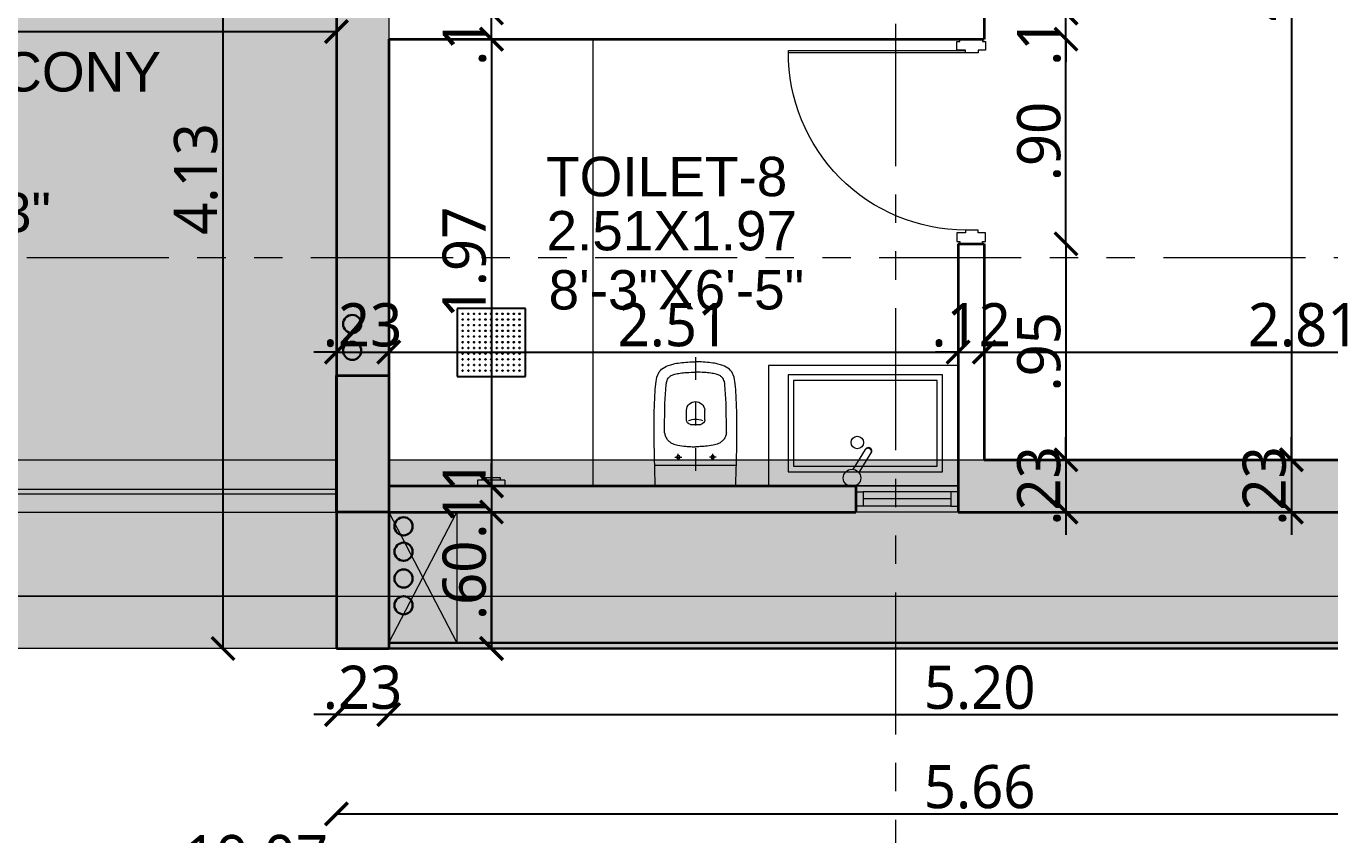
# Model space of a CAD drawing. Extents: x 2450 to 2649, y -7 to 131.
# Drawn here: x 2463.1 to 2468.84, y 54.85 to 58.41 of the extents above; entities that cross this region are included whole.
import ezdxf

# ---------------------------------------------------------------- set-up
doc = ezdxf.new("R2010")
doc.units = 0
doc.header["$MEASUREMENT"] = 0
doc.header["$PDMODE"] = 34
for name, pattern in [('CENTER2', [1.125, 0.75, -0.125, 0.125, -0.125]), ('HIDDEN', [0.375, 0.25, -0.125]), ('PHANTOM2', [1.25, 0.625, -0.125, 0.125, -0.125, 0.125, -0.125])]:
    doc.linetypes.add(name, pattern=pattern)
for name, color, linetype, lineweight in [('COLUMN', 5, 'Continuous', 35), ('DOOR-WINDOW', 35, 'Continuous', 13), ('DROP', 35, 'Continuous', 13), ('FIXTURE', 93, 'Continuous', 9), ('M.S.JALI', 200, 'Continuous', 30), ('PIPE', 240, 'Continuous', 30), ('SECTION LINE', 3, 'PHANTOM2', 5), ('terrace-02', 63, 'Continuous', 18), ('TEXT-1', 7, 'Continuous', 9), ('WALL', 30, 'Continuous', 35), ('WINDOW-LINE', 25, 'Continuous', 9)]:
    doc.layers.add(name, color=color, linetype=linetype, lineweight=lineweight)
for name, color, linetype, lineweight, true_color in [('COULMN HATCH', 7, 'Continuous', 13, 0xadadad), ('HEATCH BEAM BOTTOM', 7, 'Continuous', 13, 0x92bdc9), ('R.C.C PROJATION', 7, 'HIDDEN', 13, 0xa32900), ('RAILING', 7, 'Continuous', 5, 0x994d00), ('WORKING DIM', 7, 'Continuous', 15, 0x292929)]:
    doc.layers.add(name, color=color, linetype=linetype, lineweight=lineweight, true_color=true_color)
doc.styles.add('ARIAL', font='arial.ttf')
doc.styles.get("Standard").update_dxf_attribs({"font": 'malgunsl.ttf'})
doc.dimstyles.new('R07', dxfattribs={"dimtxt": 0.19, "dimasz": 0.1, "dimexe": 0.18, "dimexo": 0.0625, "dimgap": 0.02, "dimtad": 1, "dimzin": 4, "dimdsep": 46, "dimtxsty": 'Standard', "dimblk": 'ARCHTICK', "dimcen": 0, "dimse1": 1, "dimse2": 1, "dimclrd": 256, "dimclre": 48, "dimclrt": 256, "dimadec": 0, "dimazin": 0, "dimtm": 1e-09, "dimtfac": 1, "dimtix": 1, "dimtmove": 1, "dimatfit": 3, "dimfxl": 0.18, "dimtolj": 1, "dimtzin": 0, "dimlwe": 15, "dimarcsym": 0})

# ---------------------------------------------------------------- blocks, each defined once
blk = doc.blocks.new('*U48')
at = {"layer": 'WINDOW-LINE'}
for p, q in [((175536.9, -38759.31), (175536.9, -38724.1)), ((175545.9, -38759.31), (175545.9, -38724.1))]:
    blk.add_line(p, q, dxfattribs=at)
at = {"layer": 'WINDOW-LINE', "color": 35, "true_color": 0x9d754d}
for p, q in [((175538.9, -38756.81), (175538.9, -38726.6)), ((175543.9, -38756.81), (175543.9, -38726.6))]:
    blk.add_line(p, q, dxfattribs=at)
at = {"layer": 'WINDOW-LINE', "color": 4, "true_color": 0x24ffff}
blk.add_line((175541.4, -38756.81), (175541.4, -38726.6), dxfattribs=at)
at = {"layer": 'WINDOW-LINE'}
for points in [[(175536.9, -38724.1), (175545.9, -38724.1), (175545.9, -38724.1), (175536.9, -38724.1)], [(175536.9, -38759.31), (175545.9, -38759.31), (175545.9, -38759.31), (175536.9, -38759.31)]]:
    blk.add_lwpolyline(points, close=True, dxfattribs=at)
at = {"layer": 'WINDOW-LINE', "color": 35, "true_color": 0x9d754d}
for points in [[(175538.9, -38724.1), (175543.9, -38724.1), (175543.9, -38726.6), (175538.9, -38726.6)], [(175538.9, -38759.31), (175543.9, -38759.31), (175543.9, -38756.81), (175538.9, -38756.81)]]:
    blk.add_lwpolyline(points, close=True, dxfattribs=at)
blk = doc.blocks.new('_ArchTick')
at = {"color": 0, "linetype": 'ByBlock', "const_width": 0.15}
blk.add_lwpolyline([(-0.5, -0.5), (0.5, 0.5)], dxfattribs=at)
blk = doc.blocks.new('*D3889')
at = {"layer": 'DEFPOINTS', "color": 0, "transparency": 16777216}
for p in [(2464.4701, 56.2696), (2464.7001, 56.2696), (2464.7001, 55.3789)]:
    blk.add_point(p, dxfattribs=at)
at = {"layer": 'WORKING DIM', "lineweight": -2, "transparency": 16777216}
for p, q in [((2464.4701, 55.3789), (2464.3701, 55.3789)), ((2464.4701, 55.3789), (2464.7001, 55.3789)), ((2464.7001, 55.3789), (2464.8001, 55.3789))]:
    blk.add_line(p, q, dxfattribs=at)
at = {"layer": 'WORKING DIM', "lineweight": -2, "transparency": 16777216, "xscale": 0.1, "yscale": 0.1, "zscale": 0.1}
blk.add_blockref('_ArchTick', (2464.4701, 55.3789), dxfattribs=at)
at = {"layer": 'WORKING DIM', "lineweight": -2, "transparency": 16777216, "xscale": 0.1, "yscale": 0.1, "zscale": 0.1, "rotation": 180}
blk.add_blockref('_ArchTick', (2464.7001, 55.3789), dxfattribs=at)
at = {"layer": 'WORKING DIM', "transparency": 16777216, "insert": (2464.5851, 55.4972), "char_height": 0.19, "attachment_point": 5}
blk.add_mtext('\\A1;.23', dxfattribs=at)
blk = doc.blocks.new('*D3890')
at = {"layer": 'DEFPOINTS', "color": 0, "transparency": 16777216}
for p in [(2464.7001, 56.2696), (2469.9001, 55.6696), (2469.9001, 55.3789)]:
    blk.add_point(p, dxfattribs=at)
at = {"layer": 'WORKING DIM', "lineweight": -2, "transparency": 16777216}
blk.add_line((2464.7001, 55.3789), (2469.9001, 55.3789), dxfattribs=at)
at = {"layer": 'WORKING DIM', "lineweight": -2, "transparency": 16777216, "xscale": 0.1, "yscale": 0.1, "zscale": 0.1, "rotation": 180}
blk.add_blockref('_ArchTick', (2464.7001, 55.3789), dxfattribs=at)
at = {"layer": 'WORKING DIM', "lineweight": -2, "transparency": 16777216, "xscale": 0.1, "yscale": 0.1, "zscale": 0.1}
blk.add_blockref('_ArchTick', (2469.9001, 55.3789), dxfattribs=at)
at = {"layer": 'WORKING DIM', "transparency": 16777216, "insert": (2467.3001, 55.4972), "char_height": 0.19, "attachment_point": 5}
blk.add_mtext('\\A1;5.20', dxfattribs=at)
blk = doc.blocks.new('*D3894')
at = {"layer": 'DEFPOINTS', "color": 0, "transparency": 16777216}
for p in [(2464.4701, 59.5055), (2455.1828, 59.4455), (2464.4701, 58.3832)]:
    blk.add_point(p, dxfattribs=at)
at = {"layer": 'WORKING DIM', "lineweight": -2, "transparency": 16777216}
blk.add_line((2455.1828, 58.3832), (2464.4701, 58.3832), dxfattribs=at)
at = {"layer": 'WORKING DIM', "lineweight": -2, "transparency": 16777216, "xscale": 0.1, "yscale": 0.1, "zscale": 0.1, "rotation": 180}
blk.add_blockref('_ArchTick', (2455.1828, 58.3832), dxfattribs=at)
at = {"layer": 'WORKING DIM', "lineweight": -2, "transparency": 16777216, "xscale": 0.1, "yscale": 0.1, "zscale": 0.1}
blk.add_blockref('_ArchTick', (2464.4701, 58.3832), dxfattribs=at)
at = {"layer": 'WORKING DIM', "transparency": 16777216, "insert": (2459.8265, 58.5015), "char_height": 0.19, "attachment_point": 5}
blk.add_mtext('\\A1;9.29', dxfattribs=at)
blk = doc.blocks.new('*D3895')
at = {"layer": 'DEFPOINTS', "color": 0, "transparency": 16777216}
for p in [(2464.4701, 55.9696), (2470.1301, 55.9696), (2470.1301, 54.9419)]:
    blk.add_point(p, dxfattribs=at)
at = {"layer": 'WORKING DIM', "lineweight": -2, "transparency": 16777216}
blk.add_line((2464.4701, 54.9419), (2470.1301, 54.9419), dxfattribs=at)
at = {"layer": 'WORKING DIM', "lineweight": -2, "transparency": 16777216, "xscale": 0.1, "yscale": 0.1, "zscale": 0.1, "rotation": 180}
blk.add_blockref('_ArchTick', (2464.4701, 54.9419), dxfattribs=at)
at = {"layer": 'WORKING DIM', "lineweight": -2, "transparency": 16777216, "xscale": 0.1, "yscale": 0.1, "zscale": 0.1}
blk.add_blockref('_ArchTick', (2470.1301, 54.9419), dxfattribs=at)
at = {"layer": 'WORKING DIM', "transparency": 16777216, "insert": (2467.3001, 55.0601), "char_height": 0.19, "attachment_point": 5}
blk.add_mtext('\\A1;5.66', dxfattribs=at)
blk = doc.blocks.new('*D3970')
at = {"layer": 'DEFPOINTS', "color": 0, "transparency": 16777216}
for p in [(2464.4701, 59.7996), (2463.971, 55.6696), (2464.4701, 55.6696)]:
    blk.add_point(p, dxfattribs=at)
at = {"layer": 'WORKING DIM', "lineweight": -2, "transparency": 16777216}
blk.add_line((2463.971, 59.7996), (2463.971, 55.6696), dxfattribs=at)
at = {"layer": 'WORKING DIM', "lineweight": -2, "transparency": 16777216, "xscale": 0.1, "yscale": 0.1, "zscale": 0.1}
for p, rotation in [((2463.971, 59.7996), 90), ((2463.971, 55.6696), 270)]:
    blk.add_blockref('_ArchTick', p, dxfattribs=dict(at, rotation=rotation))
at = {"layer": 'WORKING DIM', "transparency": 16777216, "insert": (2463.8522, 57.7346), "char_height": 0.19, "attachment_point": 5, "rotation": 90}
blk.add_mtext('\\A1;4.13', dxfattribs=at)
blk = doc.blocks.new('*D3982')
at = {"layer": 'DEFPOINTS', "color": 0, "transparency": 16777216}
for p in [(2467.3201, 57.4496), (2467.3201, 56.4996), (2467.6797, 56.4996)]:
    blk.add_point(p, dxfattribs=at)
at = {"layer": 'WORKING DIM', "lineweight": -2, "transparency": 16777216}
blk.add_line((2467.6797, 57.4496), (2467.6797, 56.4996), dxfattribs=at)
at = {"layer": 'WORKING DIM', "lineweight": -2, "transparency": 16777216, "xscale": 0.1, "yscale": 0.1, "zscale": 0.1}
for p, rotation in [((2467.6797, 57.4496), 90), ((2467.6797, 56.4996), 270)]:
    blk.add_blockref('_ArchTick', p, dxfattribs=dict(at, rotation=rotation))
at = {"layer": 'WORKING DIM', "transparency": 16777216, "insert": (2467.5615, 56.9746), "char_height": 0.19, "attachment_point": 5, "rotation": 90}
blk.add_mtext('\\A1;.95', dxfattribs=at)
blk = doc.blocks.new('*D3994')
at = {"layer": 'DEFPOINTS', "color": 0, "transparency": 16777216}
for p in [(2468.3401, 60.8496), (2468.2501, 56.4996), (2468.6716, 56.4996)]:
    blk.add_point(p, dxfattribs=at)
at = {"layer": 'WORKING DIM', "lineweight": -2, "transparency": 16777216}
blk.add_line((2468.6716, 60.8496), (2468.6716, 56.4996), dxfattribs=at)
at = {"layer": 'WORKING DIM', "lineweight": -2, "transparency": 16777216, "xscale": 0.1, "yscale": 0.1, "zscale": 0.1}
for p, rotation in [((2468.6716, 60.8496), 90), ((2468.6716, 56.4996), 270)]:
    blk.add_blockref('_ArchTick', p, dxfattribs=dict(at, rotation=rotation))
at = {"layer": 'WORKING DIM', "transparency": 16777216, "insert": (2468.5533, 58.6746), "char_height": 0.19, "attachment_point": 5, "rotation": 90}
blk.add_mtext('\\A1;4.35', dxfattribs=at)
blk = doc.blocks.new('*D4088')
at = {"layer": 'DEFPOINTS', "color": 0, "transparency": 16777216}
for p in [(2464.7001, 56.9732), (2464.4701, 56.8696), (2464.7001, 56.8696)]:
    blk.add_point(p, dxfattribs=at)
at = {"layer": 'WORKING DIM', "lineweight": -2, "transparency": 16777216}
for p, q in [((2464.4701, 56.9732), (2464.3701, 56.9732)), ((2464.4701, 56.9732), (2464.7001, 56.9732)), ((2464.7001, 56.9732), (2464.8001, 56.9732))]:
    blk.add_line(p, q, dxfattribs=at)
at = {"layer": 'WORKING DIM', "lineweight": -2, "transparency": 16777216, "xscale": 0.1, "yscale": 0.1, "zscale": 0.1}
blk.add_blockref('_ArchTick', (2464.4701, 56.9732), dxfattribs=at)
at = {"layer": 'WORKING DIM', "lineweight": -2, "transparency": 16777216, "xscale": 0.1, "yscale": 0.1, "zscale": 0.1, "rotation": 180}
blk.add_blockref('_ArchTick', (2464.7001, 56.9732), dxfattribs=at)
at = {"layer": 'WORKING DIM', "transparency": 16777216, "insert": (2464.5851, 57.0915), "char_height": 0.19, "attachment_point": 5}
blk.add_mtext('\\A1;.23', dxfattribs=at)
blk = doc.blocks.new('*D4089')
at = {"layer": 'DEFPOINTS', "color": 0, "transparency": 16777216}
for p in [(2467.2051, 56.9732), (2464.7001, 56.8696), (2467.2051, 56.3846)]:
    blk.add_point(p, dxfattribs=at)
at = {"layer": 'WORKING DIM', "lineweight": -2, "transparency": 16777216}
blk.add_line((2464.7001, 56.9732), (2467.2051, 56.9732), dxfattribs=at)
at = {"layer": 'WORKING DIM', "lineweight": -2, "transparency": 16777216, "xscale": 0.1, "yscale": 0.1, "zscale": 0.1, "rotation": 180}
blk.add_blockref('_ArchTick', (2464.7001, 56.9732), dxfattribs=at)
at = {"layer": 'WORKING DIM', "lineweight": -2, "transparency": 16777216, "xscale": 0.1, "yscale": 0.1, "zscale": 0.1}
blk.add_blockref('_ArchTick', (2467.2051, 56.9732), dxfattribs=at)
at = {"layer": 'WORKING DIM', "transparency": 16777216, "insert": (2465.9526, 57.092), "char_height": 0.19, "attachment_point": 5}
blk.add_mtext('\\A1;2.51', dxfattribs=at)
blk = doc.blocks.new('*D4090')
at = {"layer": 'DEFPOINTS', "color": 0, "transparency": 16777216}
for p in [(2467.3201, 56.9732), (2467.3201, 56.4996), (2467.2051, 56.3846)]:
    blk.add_point(p, dxfattribs=at)
at = {"layer": 'WORKING DIM', "lineweight": -2, "transparency": 16777216}
for p, q in [((2467.2051, 56.9732), (2467.1051, 56.9732)), ((2467.2051, 56.9732), (2467.3201, 56.9732)), ((2467.3201, 56.9732), (2467.4201, 56.9732))]:
    blk.add_line(p, q, dxfattribs=at)
at = {"layer": 'WORKING DIM', "lineweight": -2, "transparency": 16777216, "xscale": 0.1, "yscale": 0.1, "zscale": 0.1}
blk.add_blockref('_ArchTick', (2467.2051, 56.9732), dxfattribs=at)
at = {"layer": 'WORKING DIM', "lineweight": -2, "transparency": 16777216, "xscale": 0.1, "yscale": 0.1, "zscale": 0.1, "rotation": 180}
blk.add_blockref('_ArchTick', (2467.3201, 56.9732), dxfattribs=at)
at = {"layer": 'WORKING DIM', "transparency": 16777216, "insert": (2467.2626, 57.0917), "char_height": 0.19, "attachment_point": 5}
blk.add_mtext('\\A1;.12', dxfattribs=at)
blk = doc.blocks.new('*D4091')
at = {"layer": 'DEFPOINTS', "color": 0, "transparency": 16777216}
for p in [(2470.1301, 56.9732), (2467.3201, 56.4996), (2470.1301, 56.4996)]:
    blk.add_point(p, dxfattribs=at)
at = {"layer": 'WORKING DIM', "lineweight": -2, "transparency": 16777216}
blk.add_line((2467.3201, 56.9732), (2470.1301, 56.9732), dxfattribs=at)
at = {"layer": 'WORKING DIM', "lineweight": -2, "transparency": 16777216, "xscale": 0.1, "yscale": 0.1, "zscale": 0.1, "rotation": 180}
blk.add_blockref('_ArchTick', (2467.3201, 56.9732), dxfattribs=at)
at = {"layer": 'WORKING DIM', "lineweight": -2, "transparency": 16777216, "xscale": 0.1, "yscale": 0.1, "zscale": 0.1}
blk.add_blockref('_ArchTick', (2470.1301, 56.9732), dxfattribs=at)
at = {"layer": 'WORKING DIM', "transparency": 16777216, "insert": (2468.7251, 57.092), "char_height": 0.19, "attachment_point": 5}
blk.add_mtext('\\A1;2.81', dxfattribs=at)
blk = doc.blocks.new('*D4106')
at = {"layer": 'DEFPOINTS', "color": 0, "transparency": 16777216}
for p in [(2454.5828, 59.8871), (2473.6501, 59.8871), (2473.6501, 54.6337)]:
    blk.add_point(p, dxfattribs=at)
at = {"layer": 'WORKING DIM', "lineweight": -2, "transparency": 16777216}
blk.add_line((2454.5828, 54.6337), (2473.6501, 54.6337), dxfattribs=at)
at = {"layer": 'WORKING DIM', "lineweight": -2, "transparency": 16777216, "xscale": 0.1, "yscale": 0.1, "zscale": 0.1, "rotation": 180}
blk.add_blockref('_ArchTick', (2454.5828, 54.6337), dxfattribs=at)
at = {"layer": 'WORKING DIM', "lineweight": -2, "transparency": 16777216, "xscale": 0.1, "yscale": 0.1, "zscale": 0.1}
blk.add_blockref('_ArchTick', (2473.6501, 54.6337), dxfattribs=at)
at = {"layer": 'WORKING DIM', "transparency": 16777216, "insert": (2464.1165, 54.7525), "char_height": 0.19, "attachment_point": 5}
blk.add_mtext('\\A1;19.07', dxfattribs=at)
blk = doc.blocks.new('*D4119')
at = {"layer": 'DEFPOINTS', "color": 0, "transparency": 16777216}
for p in [(2464.7001, 58.3496), (2464.7001, 56.3846), (2465.1524, 56.3846)]:
    blk.add_point(p, dxfattribs=at)
at = {"layer": 'WORKING DIM', "lineweight": -2, "transparency": 16777216}
blk.add_line((2465.1524, 58.3496), (2465.1524, 56.3846), dxfattribs=at)
at = {"layer": 'WORKING DIM', "lineweight": -2, "transparency": 16777216, "xscale": 0.1, "yscale": 0.1, "zscale": 0.1}
for p, rotation in [((2465.1524, 58.3496), 90), ((2465.1524, 56.3846), 270)]:
    blk.add_blockref('_ArchTick', p, dxfattribs=dict(at, rotation=rotation))
at = {"layer": 'WORKING DIM', "transparency": 16777216, "insert": (2465.0336, 57.3671), "char_height": 0.19, "attachment_point": 5, "rotation": 90}
blk.add_mtext('\\A1;1.97', dxfattribs=at)
blk = doc.blocks.new('*D4120')
at = {"layer": 'DEFPOINTS', "color": 0, "transparency": 16777216}
for p in [(2464.7001, 56.3846), (2464.7001, 56.2696), (2465.1524, 56.2696)]:
    blk.add_point(p, dxfattribs=at)
at = {"layer": 'WORKING DIM', "lineweight": -2, "transparency": 16777216}
for p, q in [((2465.1524, 56.3846), (2465.1524, 56.4846)), ((2465.1524, 56.3846), (2465.1524, 56.2696)), ((2465.1524, 56.2696), (2465.1524, 56.1696))]:
    blk.add_line(p, q, dxfattribs=at)
at = {"layer": 'WORKING DIM', "lineweight": -2, "transparency": 16777216, "xscale": 0.1, "yscale": 0.1, "zscale": 0.1}
for p, rotation in [((2465.1524, 56.3846), 270), ((2465.1524, 56.2696), 90)]:
    blk.add_blockref('_ArchTick', p, dxfattribs=dict(at, rotation=rotation))
at = {"layer": 'WORKING DIM', "transparency": 16777216, "insert": (2465.0339, 56.3271), "char_height": 0.19, "attachment_point": 5, "rotation": 90}
blk.add_mtext('\\A1;.11', dxfattribs=at)
blk = doc.blocks.new('*D4121')
at = {"layer": 'DEFPOINTS', "color": 0, "transparency": 16777216}
for p in [(2464.7001, 56.2696), (2464.7001, 55.6696), (2465.1524, 55.6696)]:
    blk.add_point(p, dxfattribs=at)
at = {"layer": 'WORKING DIM', "lineweight": -2, "transparency": 16777216}
blk.add_line((2465.1524, 56.2696), (2465.1524, 55.6696), dxfattribs=at)
at = {"layer": 'WORKING DIM', "lineweight": -2, "transparency": 16777216, "xscale": 0.1, "yscale": 0.1, "zscale": 0.1}
for p, rotation in [((2465.1524, 56.2696), 90), ((2465.1524, 55.6696), 270)]:
    blk.add_blockref('_ArchTick', p, dxfattribs=dict(at, rotation=rotation))
at = {"layer": 'WORKING DIM', "transparency": 16777216, "insert": (2465.0341, 55.9696), "char_height": 0.19, "attachment_point": 5, "rotation": 90}
blk.add_mtext('\\A1;.60', dxfattribs=at)
blk = doc.blocks.new('*D4122')
at = {"layer": 'DEFPOINTS', "color": 0, "transparency": 16777216}
for p in [(2467.3201, 56.4996), (2467.3201, 56.2696), (2467.6797, 56.2696)]:
    blk.add_point(p, dxfattribs=at)
at = {"layer": 'WORKING DIM', "lineweight": -2, "transparency": 16777216}
for p, q in [((2467.6797, 56.4996), (2467.6797, 56.5996)), ((2467.6797, 56.4996), (2467.6797, 56.2696)), ((2467.6797, 56.2696), (2467.6797, 56.1696))]:
    blk.add_line(p, q, dxfattribs=at)
at = {"layer": 'WORKING DIM', "lineweight": -2, "transparency": 16777216, "xscale": 0.1, "yscale": 0.1, "zscale": 0.1}
for p, rotation in [((2467.6797, 56.4996), 270), ((2467.6797, 56.2696), 90)]:
    blk.add_blockref('_ArchTick', p, dxfattribs=dict(at, rotation=rotation))
at = {"layer": 'WORKING DIM', "transparency": 16777216, "insert": (2467.5614, 56.3846), "char_height": 0.19, "attachment_point": 5, "rotation": 90}
blk.add_mtext('\\A1;.23', dxfattribs=at)
blk = doc.blocks.new('*D4123')
at = {"layer": 'DEFPOINTS', "color": 0, "transparency": 16777216}
for p in [(2468.312, 56.4996), (2468.312, 56.2696), (2468.6716, 56.2696)]:
    blk.add_point(p, dxfattribs=at)
at = {"layer": 'WORKING DIM', "lineweight": -2, "transparency": 16777216}
for p, q in [((2468.6716, 56.4996), (2468.6716, 56.5996)), ((2468.6716, 56.4996), (2468.6716, 56.2696)), ((2468.6716, 56.2696), (2468.6716, 56.1696))]:
    blk.add_line(p, q, dxfattribs=at)
at = {"layer": 'WORKING DIM', "lineweight": -2, "transparency": 16777216, "xscale": 0.1, "yscale": 0.1, "zscale": 0.1}
for p, rotation in [((2468.6716, 56.4996), 270), ((2468.6716, 56.2696), 90)]:
    blk.add_blockref('_ArchTick', p, dxfattribs=dict(at, rotation=rotation))
at = {"layer": 'WORKING DIM', "transparency": 16777216, "insert": (2468.5533, 56.3846), "char_height": 0.19, "attachment_point": 5, "rotation": 90}
blk.add_mtext('\\A1;.23', dxfattribs=at)
blk = doc.blocks.new('DGFBFSD')
at = {"layer": 'FIXTURE'}
for p, q in [((2937.7244, 702.5649), (2937.6436, 702.6144)), ((2937.7117, 702.5413), (2937.6301, 702.5914))]:
    blk.add_line(p, q, dxfattribs=at)
for points in [[(2937.3264, 702.9051), (2937.3264, 702.2755), (2937.721, 702.2755), (2937.721, 702.9051)], [(2937.3487, 702.8828), (2937.3487, 702.2978), (2937.6987, 702.2978), (2937.6987, 702.8828)]]:
    blk.add_lwpolyline(points, close=True, dxfattribs=at)
for centre, radius in [((2937.6019, 702.5578), 0.0255), ((2937.7463, 702.5363), 0.0356)]:
    blk.add_circle(centre, radius, dxfattribs=at)
for centre in [(2937.636, 702.6036), (2937.6389, 702.6017)]:
    blk.add_arc(centre, 0.0136, 47.0247, 247.527, dxfattribs=at)
blk = doc.blocks.new('gsrd')
at = {"layer": 'FIXTURE'}
for p, q in [((-9894.246, -49104.0039), (-9894.596, -49104.0039)), ((-9894.599, -49104.0941), (-9894.2434, -49104.0941)), ((-9894.5558, -49104.2347), (-9894.555, -49104.3633)), ((-9894.2866, -49104.2347), (-9894.2875, -49104.3633)), ((-9894.4612, -49104.2911), (-9894.4607, -49104.3338)), ((-9894.4426, -49104.2714), (-9894.3983, -49104.2714)), ((-9894.3808, -49104.2911), (-9894.3812, -49104.3338)), ((-9894.555, -49104.3633), (-9894.549, -49104.4436)), ((-9894.2875, -49104.3633), (-9894.2934, -49104.4436))]:
    blk.add_line(p, q, dxfattribs=at)
at = {"layer": 'FIXTURE', "linetype": 'CENTER2', "ltscale": 0.1}
blk.add_line((-9894.421, -49104.5646), (-9894.421, -49103.9898), dxfattribs=at)
at = {"layer": 'FIXTURE', "linetype": 'CENTER2', "ltscale": 0.015}
for p, q in [((-9894.5114, -49104.1291), (-9894.4815, -49104.1291)), ((-9894.4964, -49104.1142), (-9894.4964, -49104.1441)), ((-9894.331, -49104.1291), (-9894.3609, -49104.1291)), ((-9894.346, -49104.1142), (-9894.346, -49104.1441))]:
    blk.add_line(p, q, dxfattribs=at)
at = {"layer": 'FIXTURE'}
for centre in [(-9894.4962, -49104.1291), (-9894.3462, -49104.1291)]:
    blk.add_circle(centre, 0.00775, dxfattribs=at)
for centre, radius, start, end in [((-9894.4406, -49104.292), 0.0206, 95.6156, 177.5797), ((-9894.4205, -49104.214), 0.0805, 247.223, 291.4152), ((-9894.4017, -49104.2921), 0.0209, 2.75, 80.6815), ((-9894.421, -49104.3312), 0.0398, 183.8356, 356.1644)]:
    blk.add_arc(centre, radius, start, end, dxfattribs=at)
for points in [[(-9894.5964, -49104.0039), (-9894.599, -49104.0941), (-9894.6015, -49104.2616), (-9894.5981, -49104.399), (-9894.5943, -49104.4479), (-9894.586, -49104.4872), (-9894.5691, -49104.512), (-9894.54, -49104.5283), (-9894.5186, -49104.5347), (-9894.4885, -49104.5402), (-9894.421, -49104.5445)], [(-9894.246, -49104.0039), (-9894.2434, -49104.0941), (-9894.2409, -49104.2616), (-9894.2443, -49104.399), (-9894.2481, -49104.4479), (-9894.2565, -49104.4872), (-9894.2733, -49104.512), (-9894.3024, -49104.5283), (-9894.3238, -49104.5347), (-9894.3539, -49104.5402), (-9894.421, -49104.5445)], [(-9894.5558, -49104.2347), (-9894.552, -49104.2197), (-9894.5443, -49104.206), (-9894.5349, -49104.1966), (-9894.522, -49104.1881), (-9894.4977, -49104.1814), (-9894.464, -49104.1764), (-9894.4409, -49104.1749), (-9894.4212, -49104.1744)], [(-9894.2866, -49104.2347), (-9894.2905, -49104.2197), (-9894.2981, -49104.206), (-9894.3075, -49104.1966), (-9894.3204, -49104.1881), (-9894.3447, -49104.1814), (-9894.3784, -49104.1764), (-9894.4016, -49104.1749), (-9894.4212, -49104.1744)], [(-9894.549, -49104.4436), (-9894.5468, -49104.4586), (-9894.5364, -49104.477), (-9894.5272, -49104.4842), (-9894.5114, -49104.4902), (-9894.4877, -49104.4949), (-9894.4603, -49104.4977), (-9894.4212, -49104.4994)], [(-9894.2934, -49104.4436), (-9894.2956, -49104.4586), (-9894.306, -49104.477), (-9894.3152, -49104.4842), (-9894.331, -49104.4902), (-9894.3548, -49104.4949), (-9894.3821, -49104.4977), (-9894.4212, -49104.4994)]]:
    blk.add_spline(points, degree=3, dxfattribs=at)
blk = doc.blocks.new('dgvh')
at = {"layer": 'FIXTURE', "color": 10}
blk.add_blockref('gsrd', (0, 0), dxfattribs=at)
blk = doc.blocks.new('*U14')
at = {"layer": 'DOOR-WINDOW'}
for points in [[(0.0492, 0.804), (0.0492, 0.0263), (0.0605, 0.0263), (0.0605, 0.804), (0.0492, 0.804)], [(0, 0.05), (0, -0.05), (0.0105, -0.05), (0.0105, -0.0625), (0.048, -0.0625), (0.048, -0.0313), (0.0605, -0.0313), (0.0605, 0.025), (0.048, 0.025), (0.048, 0.0625), (0.0105, 0.0625), (0.0105, 0.05)], [(0.9, 0.05), (0.9, -0.05), (0.8895, -0.05), (0.8895, -0.0625), (0.852, -0.0625), (0.852, -0.0313), (0.8395, -0.0313), (0.8395, 0.025), (0.852, 0.025), (0.852, 0.0625), (0.8895, 0.0625), (0.8895, 0.05)]]:
    blk.add_lwpolyline(points, close=True, dxfattribs=at)
blk.add_arc((0.0605, 0.025), 0.779, 360, 90.36666, dxfattribs=at)
blk = doc.blocks.new('ERTYT')
at = {"layer": 'FIXTURE', "ltscale": 2}
for p, q in [((-9901.9882, -49158.408), (-9901.9882, -49158.288)), ((-9901.9628, -49158.288), (-9901.9882, -49158.288)), ((-9901.9628, -49158.408), (-9901.9628, -49158.288)), ((-9901.9628, -49158.308), (-9901.9528, -49158.308)), ((-9901.9528, -49158.388), (-9901.9528, -49158.308)), ((-9901.9628, -49158.408), (-9901.9882, -49158.408)), ((-9901.9628, -49158.388), (-9901.9528, -49158.388))]:
    blk.add_line(p, q, dxfattribs=at)
blk = doc.blocks.new('4ET')
at = {"layer": 'FIXTURE', "lineweight": 25}
for p, q in [((709.5984, -245.3246), (709.2984, -245.3246)), ((709.2984, -245.3246), (709.2984, -245.6246)), ((709.5984, -245.6246), (709.5984, -245.3246)), ((709.2984, -245.6246), (709.5984, -245.6246))]:
    blk.add_line(p, q, dxfattribs=at)
for centre in [(709.3224, -245.3506), (709.3224, -245.3756), (709.3474, -245.3506), (709.3474, -245.3756), (709.3724, -245.3506), (709.3724, -245.3756), (709.3974, -245.3506), (709.3974, -245.3756), (709.4224, -245.3506), (709.4224, -245.3756), (709.4474, -245.3506), (709.4474, -245.3756), (709.4724, -245.3506), (709.4724, -245.3756), (709.4974, -245.3506), (709.4974, -245.3756), (709.5224, -245.3506), (709.5224, -245.3756), (709.5474, -245.3506), (709.5474, -245.3756), (709.5724, -245.3506), (709.5724, -245.3756), (709.3224, -245.4006), (709.3224, -245.4256), (709.3474, -245.4006), (709.3474, -245.4256), (709.3724, -245.4006), (709.3724, -245.4256), (709.3974, -245.4006), (709.3974, -245.4256), (709.4224, -245.4006), (709.4224, -245.4256), (709.4474, -245.4006), (709.4474, -245.4256), (709.4724, -245.4006), (709.4724, -245.4256), (709.4974, -245.4006), (709.4974, -245.4256), (709.5224, -245.4006), (709.5224, -245.4256), (709.5474, -245.4006), (709.5474, -245.4256), (709.5724, -245.4006), (709.5724, -245.4256), (709.3224, -245.4506), (709.3224, -245.4756), (709.3474, -245.4506), (709.3474, -245.4756), (709.3724, -245.4506), (709.3724, -245.4756), (709.3974, -245.4506), (709.3974, -245.4756), (709.4224, -245.4506), (709.4224, -245.4756), (709.4474, -245.4506), (709.4474, -245.4756), (709.4724, -245.4506), (709.4724, -245.4756), (709.4974, -245.4506), (709.4974, -245.4756), (709.5224, -245.4506), (709.5224, -245.4756), (709.5474, -245.4506), (709.5474, -245.4756), (709.5724, -245.4506), (709.5724, -245.4756), (709.3224, -245.5006), (709.3224, -245.5256), (709.3224, -245.5506), (709.3474, -245.5006), (709.3474, -245.5256), (709.3474, -245.5506), (709.3724, -245.5006), (709.3724, -245.5256), (709.3724, -245.5506), (709.3974, -245.5006), (709.3974, -245.5256), (709.3974, -245.5506), (709.4224, -245.5006), (709.4224, -245.5256), (709.4224, -245.5506), (709.4474, -245.5006), (709.4474, -245.5256), (709.4474, -245.5506), (709.4724, -245.5006), (709.4724, -245.5256), (709.4724, -245.5506), (709.4974, -245.5006), (709.4974, -245.5256), (709.4974, -245.5506), (709.5224, -245.5006), (709.5224, -245.5256), (709.5224, -245.5506), (709.5474, -245.5006), (709.5474, -245.5256), (709.5474, -245.5506), (709.5724, -245.5006), (709.5724, -245.5256), (709.5724, -245.5506), (709.3224, -245.5756), (709.3224, -245.6006), (709.3474, -245.5756), (709.3474, -245.6006), (709.3724, -245.5756), (709.3724, -245.6006), (709.3974, -245.5756), (709.3974, -245.6006), (709.4224, -245.5756), (709.4224, -245.6006), (709.4474, -245.5756), (709.4474, -245.6006), (709.4724, -245.5756), (709.4724, -245.6006), (709.4974, -245.5756), (709.4974, -245.6006), (709.5224, -245.5756), (709.5224, -245.6006), (709.5474, -245.5756), (709.5474, -245.6006), (709.5724, -245.5756), (709.5724, -245.6006)]:
    blk.add_circle(centre, 0.00175, dxfattribs=at)
at = {"layer": 'FIXTURE', "lineweight": 25, "rotation": 180}
blk.add_blockref('ERTYT', (-9191.9091, -49403.8226), dxfattribs=at)
blk = doc.blocks.new('*D4502')
at = {"layer": 'DEFPOINTS', "color": 0, "transparency": 16777216}
for p in [(2464.7001, 58.4646), (2465.1524, 58.4646), (2464.7001, 58.3496)]:
    blk.add_point(p, dxfattribs=at)
at = {"layer": 'WORKING DIM', "lineweight": -2, "transparency": 16777216}
for p, q in [((2465.1524, 58.4646), (2465.1524, 58.5646)), ((2465.1524, 58.3496), (2465.1524, 58.4646)), ((2465.1524, 58.3496), (2465.1524, 58.2496))]:
    blk.add_line(p, q, dxfattribs=at)
at = {"layer": 'WORKING DIM', "lineweight": -2, "transparency": 16777216, "xscale": 0.1, "yscale": 0.1, "zscale": 0.1}
for p, rotation in [((2465.1524, 58.4646), 270), ((2465.1524, 58.3496), 90)]:
    blk.add_blockref('_ArchTick', p, dxfattribs=dict(at, rotation=rotation))
at = {"layer": 'WORKING DIM', "transparency": 16777216, "insert": (2465.0339, 58.4071), "char_height": 0.19, "attachment_point": 5, "rotation": 90}
blk.add_mtext('\\A1;.12', dxfattribs=at)
blk = doc.blocks.new('*D4512')
at = {"layer": 'DEFPOINTS', "color": 0, "transparency": 16777216}
for p in [(2467.3201, 58.4646), (2467.6797, 58.4646), (2467.3201, 58.3496)]:
    blk.add_point(p, dxfattribs=at)
at = {"layer": 'WORKING DIM', "lineweight": -2, "transparency": 16777216}
for p, q in [((2467.6797, 58.4646), (2467.6797, 58.5646)), ((2467.6797, 58.3496), (2467.6797, 58.4646)), ((2467.6797, 58.3496), (2467.6797, 58.2496))]:
    blk.add_line(p, q, dxfattribs=at)
at = {"layer": 'WORKING DIM', "lineweight": -2, "transparency": 16777216, "xscale": 0.1, "yscale": 0.1, "zscale": 0.1}
for p, rotation in [((2467.6797, 58.4646), 270), ((2467.6797, 58.3496), 90)]:
    blk.add_blockref('_ArchTick', p, dxfattribs=dict(at, rotation=rotation))
at = {"layer": 'WORKING DIM', "transparency": 16777216, "insert": (2467.5612, 58.4071), "char_height": 0.19, "attachment_point": 5, "rotation": 90}
blk.add_mtext('\\A1;.12', dxfattribs=at)
blk = doc.blocks.new('*D4513')
at = {"layer": 'DEFPOINTS', "color": 0, "transparency": 16777216}
for p in [(2467.2626, 58.3496), (2467.6797, 58.3496), (2467.2626, 57.4496)]:
    blk.add_point(p, dxfattribs=at)
at = {"layer": 'WORKING DIM', "lineweight": -2, "transparency": 16777216}
blk.add_line((2467.6797, 57.4496), (2467.6797, 58.3496), dxfattribs=at)
at = {"layer": 'WORKING DIM', "lineweight": -2, "transparency": 16777216, "xscale": 0.1, "yscale": 0.1, "zscale": 0.1}
for p, rotation in [((2467.6797, 58.3496), 90), ((2467.6797, 57.4496), 270)]:
    blk.add_blockref('_ArchTick', p, dxfattribs=dict(at, rotation=rotation))
at = {"layer": 'WORKING DIM', "transparency": 16777216, "insert": (2467.5614, 57.8996), "char_height": 0.19, "attachment_point": 5, "rotation": 90}
blk.add_mtext('\\A1;.90', dxfattribs=at)

msp = doc.modelspace()

# ---------------------------------------------------------------- hatches: boundary and pattern name
at = {"layer": 'COULMN HATCH', "ltscale": 0.001}
h = msp.add_hatch(color=256, dxfattribs=at)
h.dxf.hatch_style = 1
h.paths.add_polyline_path([(2468.0201, 70.9396), (2468.0201, 70.4896), (2468.2501, 70.4896), (2468.2501, 70.9396)])
h.paths.add_polyline_path([(2473.0501, 70.1946), (2472.8201, 70.1946), (2472.8201, 70.7196), (2473.0501, 70.7196)])
h.paths.add_polyline_path([(2463.5601, 70.7196), (2463.5601, 70.4896), (2463.0351, 70.4896), (2463.0351, 70.7196)])
h.paths.add_polyline_path([(2460.5928, 71.1596), (2460.8228, 71.1596), (2460.8228, 70.6346), (2460.5928, 70.6346)])
h.paths.add_polyline_path([(2455.1828, 71.4546), (2455.4128, 71.4546), (2455.4128, 70.9296), (2455.1828, 70.9296)])
h.paths.add_polyline_path([(2472.8201, 67.0496), (2473.0501, 67.0496), (2473.0501, 66.4496), (2472.8201, 66.4496)])
h.paths.add_polyline_path([(2467.7201, 66.4496), (2467.7201, 66.6796), (2468.4701, 66.6796), (2468.4701, 66.4496)])
h.paths.add_polyline_path([(2463.1501, 66.4496), (2462.9201, 66.4496), (2462.9201, 67.1996), (2463.1501, 67.1996)])
h.paths.add_polyline_path([(2460.8228, 66.4496), (2460.5928, 66.4496), (2460.5928, 67.1996), (2460.8228, 67.1996)])
h.paths.add_polyline_path([(2455.1828, 66.6796), (2455.4128, 66.6796), (2455.4128, 66.0796), (2455.1828, 66.0796)])
h.paths.add_polyline_path([(2460.8228, 63.8046), (2460.5928, 63.8046), (2460.5928, 64.5546), (2460.8228, 64.5546)])
h.paths.add_polyline_path([(2455.1828, 64.6296), (2455.4128, 64.6296), (2455.4128, 64.1046), (2455.1828, 64.1046)])
h.paths.add_polyline_path([(2460.5928, 60.2246), (2460.8228, 60.2246), (2460.8228, 59.6246), (2460.5928, 59.6246)])
h.paths.add_polyline_path([(2455.7828, 59.8546), (2455.7828, 59.6246), (2455.1828, 59.6246), (2455.1828, 59.8546)])
h.paths.add_polyline_path([(2470.1301, 61.0796), (2470.1301, 60.8496), (2469.5301, 60.8496), (2469.5301, 61.0796)])
h.paths.add_polyline_path([(2465.2201, 61.0796), (2465.2201, 60.8496), (2464.4701, 60.8496), (2464.4701, 61.0796)])
h.paths.add_polyline_path([(2472.8201, 61.0796), (2473.0501, 61.0796), (2473.0501, 60.5546), (2472.8201, 60.5546)])
h.paths.add_polyline_path([(2469.9001, 56.4996), (2470.1301, 56.4996), (2470.1301, 56.2696), (2469.9001, 56.2696)])
h.paths.add_polyline_path([(2464.4701, 56.8696), (2464.7001, 56.8696), (2464.7001, 56.2696), (2464.4701, 56.2696)])
at = {"layer": 'DROP', "true_color": 0xf8f6b0}
h = msp.add_hatch(color=51, dxfattribs=at)
h.dxf.hatch_style = 1
h.paths.add_polyline_path([(2454.8128, 55.8996), (2473.4201, 55.8996), (2473.4201, 55.6696), (2454.8128, 55.6696)])
at = {"layer": 'HEATCH BEAM BOTTOM', "ltscale": 10}
h = msp.add_hatch(dxfattribs=at)
h.set_pattern_fill('ANSI33', color=256, scale=0.424953)
h.set_pattern_definition([(45, (522.84511, 170.54396), (-0.075121827, 0.075121827), []), (45, (522.92023, 170.54396), (-0.075121827, 0.075121827), [0.0531191533, -0.0265595766])])
h.paths.add_polyline_path([(2473.0501, 61.0796), (2473.6501, 61.0796), (2473.6501, 55.6696), (2454.5828, 55.6696), (2454.5828, 59.8546), (2460.5928, 59.8546), (2460.5928, 61.0796), (2464.4701, 61.0796), (2464.7001, 61.0796), (2464.7001, 56.4992), (2472.8224, 56.4992), (2472.8201, 60.2496), (2472.8201, 61.0796)])

# ---------------------------------------------------------------- linework, layer by layer
at = {"layer": 'COLUMN'}
msp.add_lwpolyline([(2464.4701, 56.8696), (2464.7001, 56.8696), (2464.7001, 56.2696), (2464.4701, 56.2696)], close=True, dxfattribs=at)
at = {"layer": 'DROP'}
for p, q in [((2455.4128, 56.4996), (2464.4701, 56.4996)), ((2455.1828, 56.2696), (2464.4701, 56.2696)), ((2464.7001, 55.6946), (2465.0001, 56.2696)), ((2464.7001, 56.2696), (2465.0001, 55.6946)), ((2465.0001, 56.2696), (2465.0001, 55.6946)), ((2465.1501, 56.2696), (2465.1501, 55.6946))]:
    msp.add_line(p, q, dxfattribs=at)
msp.add_lwpolyline([(2454.8128, 55.8996), (2473.4201, 55.8996), (2473.4201, 55.6696), (2454.8128, 55.6696)], close=True, dxfattribs=at)
at = {"layer": 'FIXTURE'}
msp.add_line((2465.6001, 56.3846), (2465.6001, 58.3496), dxfattribs=at)
msp.add_lwpolyline([(2467.2051, 56.3846), (2467.2051, 56.9146), (2466.3715, 56.9146), (2466.3715, 56.3846), (2467.2051, 56.3846)], dxfattribs=at)
at = {"layer": 'HEATCH BEAM BOTTOM', "ltscale": 10}
msp.add_lwpolyline([(2473.0501, 60.4796), (2473.0501, 60.8496), (2473.6501, 60.8496), (2473.6501, 55.6696), (2455.1828, 55.6696), (2455.1828, 59.8546), (2460.5928, 59.8546), (2460.5928, 61.0796), (2464.4701, 61.0796), (2464.7001, 61.0796), (2464.7001, 56.4992), (2472.8224, 56.4992), (2472.8201, 60.2496), (2472.8201, 60.8496), (2473.0501, 60.8496)], dxfattribs=at)
at = {"layer": 'M.S.JALI'}
for p, q in [((2464.7001, 55.6946), (2469.9001, 55.6946)), ((2464.7001, 55.6696), (2469.9001, 55.6696))]:
    msp.add_line(p, q, dxfattribs=at)
at = {"layer": 'PIPE'}
for centre in [(2464.5397, 57.0967), (2464.7655, 56.2071)]:
    msp.add_circle(centre, 0.04, dxfattribs=at)
at = {"layer": 'PIPE', "color": 114, "true_color": 0x139b48}
for centre in [(2464.5397, 56.9786), (2464.7655, 56.095)]:
    msp.add_circle(centre, 0.04, dxfattribs=at)
at = {"layer": 'PIPE', "color": 215, "true_color": 0xa953a0}
msp.add_circle((2464.7655, 55.9772), 0.04, dxfattribs=at)
at = {"layer": 'PIPE', "color": 32, "true_color": 0xcd6928}
msp.add_circle((2464.7655, 55.8597), 0.04, dxfattribs=at)
at = {"layer": 'R.C.C PROJATION'}
msp.add_line((2464.4701, 55.6696), (2455.1828, 55.6696), dxfattribs=at)
at = {"layer": 'RAILING', "color": 4}
for p, q in [((2455.2628, 56.3496), (2464.4701, 56.3496)), ((2455.2828, 56.3696), (2464.4701, 56.3696))]:
    msp.add_line(p, q, dxfattribs=at)
at = {"layer": 'SECTION LINE'}
for points in [[(2468.1987, 51.5414), (2466.9311, 51.5414), (2466.9311, 75.8407), (2467.9913, 75.8407)], [(2477.4831, 58.5717), (2477.4831, 57.3885), (2450.8739, 57.3885), (2450.8739, 58.2608)]]:
    msp.add_lwpolyline(points, dxfattribs=at)
at = {"layer": 'terrace-02'}
for p, q in [((2464.4701, 55.8996), (2454.8128, 55.8996)), ((2464.4701, 55.8996), (2454.8128, 55.8996)), ((2464.4701, 55.6696), (2454.5828, 55.6696))]:
    msp.add_line(p, q, dxfattribs=at)
at = {"layer": 'WALL'}
for p, q in [((2464.4701, 58.8646), (2464.4701, 56.2696)), ((2467.3201, 58.4646), (2467.3201, 58.3496)), ((2464.7001, 58.3496), (2464.7001, 56.3846)), ((2464.7001, 58.3496), (2467.2051, 58.3496)), ((2467.2051, 58.3496), (2467.3201, 58.3496)), ((2467.2051, 57.4496), (2467.3201, 57.4496)), ((2467.2051, 57.4496), (2467.2051, 56.2696)), ((2467.3201, 57.4496), (2467.3201, 56.4996)), ((2467.3201, 56.4996), (2469.9001, 56.4996)), ((2464.7001, 56.3846), (2466.7551, 56.3846)), ((2464.7001, 56.3846), (2466.7551, 56.3846)), ((2466.7551, 56.3846), (2466.7551, 56.2696)), ((2466.7551, 56.3846), (2466.7551, 56.2696)), ((2464.4701, 56.2696), (2464.4701, 55.6696)), ((2464.7001, 56.2696), (2466.7551, 56.2696)), ((2464.7001, 56.2696), (2464.7001, 55.6696)), ((2464.7001, 56.2696), (2466.7551, 56.2696)), ((2467.2051, 56.2696), (2469.9001, 56.2696)), ((2464.4701, 55.6696), (2464.7001, 55.6696))]:
    msp.add_line(p, q, dxfattribs=at)

# ---------------------------------------------------------------- block references
at = {"layer": 'DOOR-WINDOW', "xscale": 0.01277777777776385, "yscale": 0.01277777777776385, "zscale": 0.01277777777776385, "rotation": 89.99999999999999}
msp.add_blockref('*U48', (1971.9472, -2186.7018), dxfattribs=at)
msp.add_blockref('*U48', (1971.9472, -2186.7018), dxfattribs=at)
at = {"layer": 'FIXTURE', "rotation": 270}
msp.add_blockref('4ET', (2710.6261, 766.4638), dxfattribs=at)
at = {"layer": 'FIXTURE'}
for name, p, xscale, yscale, zscale, rotation in [('dgvh', (12459.4153, -49538.6593), -1.01, 1.01, 1.01, 180), ('DGFBFSD', (1707.9992, 3229.1855), 1.08, 1.08, 1.08, 270)]:
    msp.add_blockref(name, p, dxfattribs=dict(at, xscale=xscale, yscale=yscale, zscale=zscale, rotation=rotation))
at = {"layer": 'WINDOW-LINE', "xscale": -1, "rotation": 90}
msp.add_blockref('*U14', (2467.2626, 58.3496), dxfattribs=at)

# ---------------------------------------------------------------- texts
at = {"layer": 'TEXT-1', "color": 18, "ltscale": 10, "true_color": 0x000000, "char_height": 0.173107, "attachment_point": 1, "style": 'ARIAL'}
for s, insert, width in [('\\A1;COVER BALCONY', (2461.6157, 58.2925), 2.134784), ('\\A1;TOILET-8', (2465.3923, 57.832), 2.118194), ('\\A1;2.51X1.97', (2465.3941, 57.5938), 2.378194)]:
    msp.add_mtext(s, dxfattribs=dict(at, insert=insert, width=width))
at = {"layer": 'TEXT-1', "color": 146, "ltscale": 10, "true_color": 0x105689, "char_height": 0.173107, "attachment_point": 1, "style": 'ARIAL'}
for s, insert, width in [('\\A1;12\'-9"X14\'-3"', (2461.8212, 57.674), 1.968194), ('\\A1;8\'-3"X6\'-5"', (2465.4035, 57.3338), 2.378194)]:
    msp.add_mtext(s, dxfattribs=dict(at, insert=insert, width=width))

# ---------------------------------------------------------------- dimensions: what is measured, and where the dimension line sits
at = {"layer": 'WORKING DIM'}
for base, p1, p2, angle, picture, middle in [((2468.6716, 56.4996), (2468.3401, 60.8496), (2468.2501, 56.4996), 90, '*D3994', (2468.5533, 58.6746)), ((2463.971, 55.6696), (2464.4701, 59.7996), (2464.4701, 55.6696), 90, '*D3970', (2463.8522, 57.7346)), ((2465.1523853277, 58.4646409112), (2464.7000772379, 58.3496409112), (2464.7000772379, 58.4646409112), 90, '*D4502', (2465.0338979042, 58.4071409112)), ((2467.6797172371, 58.4646409111), (2467.3200772379, 58.3496409111), (2467.3200772379, 58.4646409111), 270, '*D4512', (2467.5612298136, 58.4071409111)), ((2465.1523853277, 56.3846409111), (2464.7000772379, 58.3496409112), (2464.7000772379, 56.3846409111), 90, '*D4119', (2465.0336395765, 57.3671409111)), ((2467.6797, 58.3496), (2467.2626, 57.4496), (2467.2626, 58.3496), 90, '*D4513', (2467.5614, 57.8996)), ((2467.6797, 56.4996), (2467.3201, 57.4496), (2467.3201, 56.4996), 90, '*D3982', (2467.5615, 56.9746)), ((2467.6797, 56.2696), (2467.3201, 56.4996), (2467.3201, 56.2696), 90, '*D4122', (2467.5614, 56.3846)), ((2468.6716, 56.2696), (2468.312, 56.4996), (2468.312, 56.2696), 90, '*D4123', (2468.5533, 56.3846)), ((2465.1523853277, 56.2696409111), (2464.7000772379, 56.3846409111), (2464.7000772379, 56.2696409111), 90, '*D4120', (2465.0338979042, 56.3271409111)), ((2465.1524, 55.6696), (2464.7001, 56.2696), (2464.7001, 55.6696), 90, '*D4121', (2465.0341, 55.9696))]:
    dim = msp.add_linear_dim(base=base, p1=p1, p2=p2, angle=angle, dimstyle='R07', override={"dimpost": '\\X'}, dxfattribs=at)
    dim.commit()
    dim.dimension.update_dxf_attribs({"geometry": picture, "text_midpoint": middle})
for base, p1, p2, picture, middle in [((2473.6501, 54.6337), (2454.5828, 59.8871), (2473.6501, 59.8871), '*D4106', (2464.1165, 54.7525)), ((2464.4701, 58.3832), (2455.1828, 59.4455), (2464.4701, 59.5055), '*D3894', (2459.8265, 58.5015)), ((2464.7001, 56.9732), (2464.4701, 56.8696), (2464.7001, 56.8696), '*D4088', (2464.5851, 57.0915)), ((2467.2050772379, 56.9732228724), (2464.7000772379, 56.8696409111), (2467.2050772379, 56.3846409111), '*D4089', (2465.9525772379, 57.0919686236)), ((2467.3200772379, 56.9732228724), (2467.2050772379, 56.3846409111), (2467.3200772379, 56.4996409111), '*D4090', (2467.2625772379, 57.0917102959)), ((2470.1301, 56.9732), (2467.3201, 56.4996), (2470.1301, 56.4996), '*D4091', (2468.7251, 57.092)), ((2464.7001, 55.3789), (2464.4701, 56.2696), (2464.7001, 56.2696), '*D3889', (2464.5851, 55.4972)), ((2469.9001, 55.3789), (2464.7001, 56.2696), (2469.9001, 55.6696), '*D3890', (2467.3001, 55.4972)), ((2470.1301, 54.9419), (2464.4701, 55.9696), (2470.1301, 55.9696), '*D3895', (2467.3001, 55.0601))]:
    dim = msp.add_linear_dim(base=base, p1=p1, p2=p2, dimstyle='R07', override={"dimpost": '\\X'}, dxfattribs=at)
    dim.commit()
    dim.dimension.update_dxf_attribs({"geometry": picture, "text_midpoint": middle})

doc.saveas('drawing.dxf')
